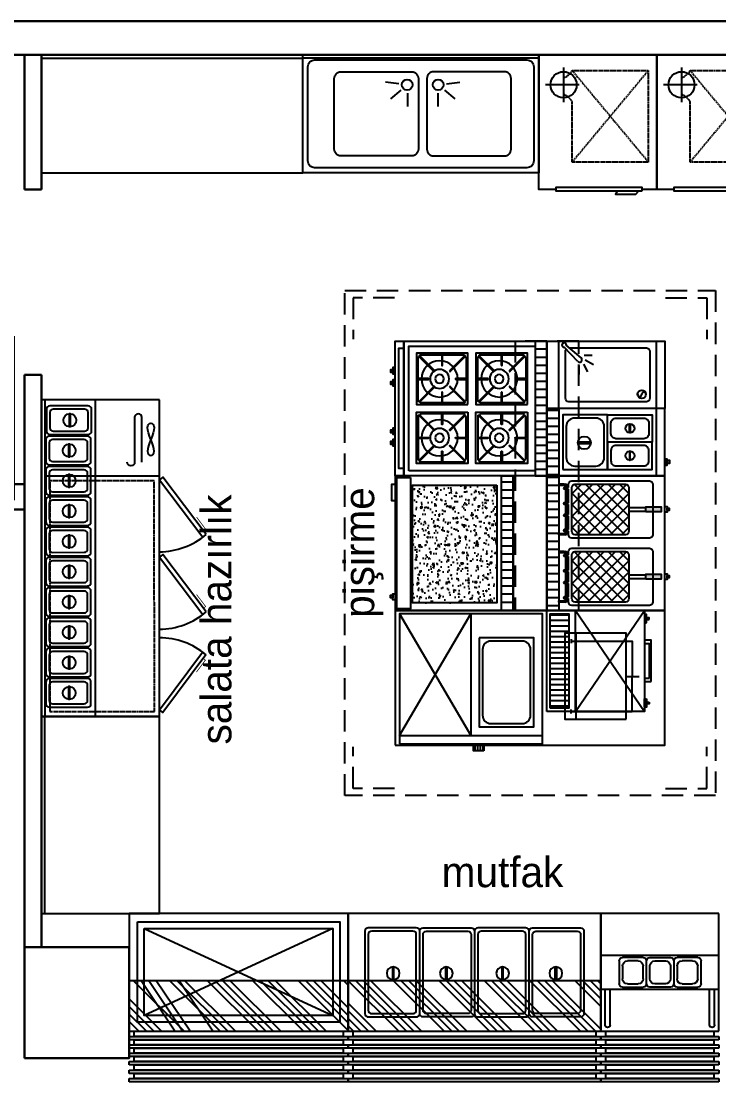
# Model space of a CAD drawing. Header units: centimetres. Extents: x 10321 to 16377, y 5009 to 10690.
# Drawn here: x 15485 to 15899, y 9351 to 9981 of the extents above; entities that cross this region are included whole.
import ezdxf

# ---------------------------------------------------------------- set-up
doc = ezdxf.new("R2010")
doc.units = ezdxf.units.CM
doc.header["$MEASUREMENT"] = 0
doc.linetypes.add('DASHED', pattern=[0.75, 0.5, -0.25])
doc.linetypes.add('HIDDENX2', pattern=[19.05, 12.7, -6.35])
for name, color, linetype in [('CIHAZ', 2, 'Continuous'), ('MUTFAKEKİPMAN', 1, 'Continuous'), ('S2000-002 Çizgi', 7, 'Continuous')]:
    doc.layers.add(name, color=color, linetype=linetype)
doc.layers.add('xxx_Auto_Duvar_Duvar Plan Kesit', color=7, linetype='Continuous', lineweight=30)
doc.styles.add('TAKSİM', font='GOTHIC.TTF', dxfattribs={"height": 20})

# ---------------------------------------------------------------- blocks, each defined once
blk = doc.blocks.new('A$C13F65F0A')
at = {"layer": 'MUTFAKEKİPMAN'}
h = blk.add_hatch(dxfattribs=at)
h.set_pattern_fill('LINE', color=256, scale=0.5, style=0)
h.set_pattern_definition([(360, (-3768.8105, 1300.4031), (5e-16, 1.5875), [])])
h.paths.add_polyline_path([(4.26, 34.64), (4.26, 40.79), (0, 40.79), (0, 34.64)])
for p, q in [((9.26, 84.7), (9.26, 0)), ((9.26, 84.7), (81.36, 42.35)), ((81.36, 84.7), (9.26, 42.5)), ((81.36, 42.5), (9.26, 42.5))]:
    blk.add_line(p, q, dxfattribs=at)
for points in [[(4.26, 84.7), (4.26, 0), (81.36, 0), (81.36, 84.7)], [(0, 34.64), (0, 40.79), (4.26, 40.79), (4.26, 34.64)], [(67.26, 37.5), (14.26, 37.5), (14.26, 5), (67.26, 5)]]:
    blk.add_lwpolyline(points, close=True, dxfattribs=at)
blk.add_lwpolyline([(60.26, 35.5), (21.26, 35.5, 0.414214), (16.26, 30.5), (16.26, 12, 0.414214), (21.26, 7), (60.26, 7, 0.414214), (65.26, 12), (65.26, 30.5, 0.414214)], format="xyb", close=True, dxfattribs=at)
blk = doc.blocks.new('A$C0E67626B')
at = {"layer": 'MUTFAKEKİPMAN'}
h = blk.add_hatch(dxfattribs=at)
h.set_pattern_fill('ANSI31', color=256, scale=1.5, angle=45, style=0)
h.set_pattern_definition([(90, (-2444.461, -5730.0927), (-4.7625, 9e-16), [])])
h.paths.add_polyline_path([(80, 85.92), (80, 92.92), (0, 92.92), (0, 85.92)])
for points in [[(0, 7.92), (80, 7.92), (80, 92.92), (0, 92.92)], [(80, 85.92), (0, 85.92), (0, 92.92), (80, 92.92)], [(3, 10.92), (77, 10.92), (77, 85.92), (3, 85.92)], [(0, 2.92), (80, 2.92), (80, 7.92), (0, 7.92)], [(4.49, 7.92), (75.51, 7.92), (75.51, 4.92), (4.49, 4.92)], [(17.86, 2.92), (21.5, 2.92), (21.5, 1.46), (17.86, 1.46)], [(18.82, 1.46), (20.28, 1.46), (20.28, 0), (18.82, 0)], [(24.71, 2.92), (28.35, 2.92), (28.35, 1.46), (24.71, 1.46)], [(25.67, 1.46), (27.13, 1.46), (27.13, 0), (25.67, 0)], [(53.39, 2.92), (57.03, 2.92), (57.03, 1.46), (53.39, 1.46)], [(54.35, 1.46), (55.81, 1.46), (55.81, 0), (54.35, 0)], [(60.56, 2.92), (64.21, 2.92), (64.21, 1.46), (60.56, 1.46)], [(61.53, 1.46), (62.99, 1.46), (62.99, 0), (61.53, 0)]]:
    blk.add_lwpolyline(points, close=True, dxfattribs=at)
for points in [[(37.77, 81.38), (7.2, 81.38), (7.2, 50.81), (37.77, 50.81), (37.77, 81.38)], [(42.23, 81.38), (72.8, 81.38), (72.8, 50.81), (42.23, 50.81), (42.23, 81.38)], [(37.77, 46), (7.2, 46), (7.2, 15.43), (37.77, 15.43), (37.77, 46)], [(42.23, 46), (72.8, 46), (72.8, 15.43), (42.23, 15.43), (42.23, 46)]]:
    blk.add_lwpolyline(points, dxfattribs=at)
for points in [[(22.22, 80.34), (22.22, 74.26, 0.414214), (22.43, 74.05), (22.54, 74.05, 0.414214), (22.74, 74.26), (22.74, 80.34), (35.08, 80.34, -0.668179), (35.45, 79.44), (26.96, 70.95, 0.810443), (27.38, 70.63), (36.18, 79.43, -0.668179), (36.72, 79.21), (36.72, 66.36), (30.64, 66.36, 0.414214), (30.43, 66.15), (30.43, 66.05, 0.414214), (30.64, 65.84), (36.72, 65.84), (36.72, 53.5, -0.668179), (35.82, 53.13), (27.33, 61.62, 0.810443), (27.01, 61.2), (35.81, 52.4, -0.668179), (35.59, 51.86), (22.74, 51.86), (22.74, 57.94, 0.414214), (22.54, 58.15), (22.43, 58.15, 0.414214), (22.22, 57.94), (22.22, 51.86), (9.88, 51.86, -0.668179), (9.51, 52.76), (18, 61.25, 0.810443), (17.58, 61.57), (8.78, 52.77, -0.668179), (8.25, 52.99), (8.25, 65.84), (14.33, 65.84, 0.414214), (14.54, 66.05), (14.54, 66.15, 0.414214), (14.33, 66.36), (8.25, 66.36), (8.25, 79.21, -0.668179), (8.78, 79.43), (17.58, 70.63, 0.810443), (18, 70.95), (9.51, 79.44, -0.668179), (9.88, 80.34)], [(57.78, 80.34), (57.78, 74.26, -0.414214), (57.57, 74.05), (57.46, 74.05, -0.414214), (57.25, 74.26), (57.25, 80.34), (44.92, 80.34, 0.668179), (44.55, 79.44), (53.04, 70.95, -0.810443), (52.62, 70.63), (43.82, 79.43, 0.668179), (43.28, 79.21), (43.28, 66.36), (49.36, 66.36, -0.414214), (49.57, 66.15), (49.57, 66.05, -0.414214), (49.36, 65.84), (43.28, 65.84), (43.28, 53.5, 0.668179), (44.18, 53.13), (52.67, 61.62, -0.810443), (52.99, 61.2), (44.19, 52.4, 0.668179), (44.41, 51.86), (57.25, 51.86), (57.25, 57.94, -0.414214), (57.46, 58.15), (57.57, 58.15, -0.414214), (57.78, 57.94), (57.78, 51.86), (70.12, 51.86, 0.668179), (70.49, 52.76), (62, 61.25, -0.810443), (62.42, 61.57), (71.22, 52.77, 0.668179), (71.75, 52.99), (71.75, 65.84), (65.67, 65.84, -0.414214), (65.46, 66.05), (65.46, 66.15, -0.414214), (65.67, 66.36), (71.75, 66.36), (71.75, 79.21, 0.668179), (71.22, 79.43), (62.42, 70.63, -0.810443), (62, 70.95), (70.49, 79.44, 0.668179), (70.12, 80.34)], [(22.22, 44.95), (22.22, 38.87, 0.414214), (22.43, 38.66), (22.54, 38.66, 0.414214), (22.74, 38.87), (22.74, 44.95), (35.08, 44.95, -0.668179), (35.45, 44.06), (26.96, 35.56, 0.810443), (27.38, 35.24), (36.18, 44.04, -0.668179), (36.72, 43.82), (36.72, 30.98), (30.64, 30.98, 0.414214), (30.43, 30.77), (30.43, 30.66, 0.414214), (30.64, 30.45), (36.72, 30.45), (36.72, 18.11, -0.668179), (35.82, 17.74), (27.33, 26.23, 0.810443), (27.01, 25.81), (35.81, 17.01, -0.668179), (35.59, 16.48), (22.74, 16.48), (22.74, 22.56, 0.414214), (22.54, 22.77), (22.43, 22.77, 0.414214), (22.22, 22.56), (22.22, 16.48), (9.88, 16.48, -0.668179), (9.51, 17.37), (18, 25.86, 0.810443), (17.58, 26.18), (8.78, 17.39, -0.668179), (8.25, 17.61), (8.25, 30.45), (14.33, 30.45, 0.414214), (14.54, 30.66), (14.54, 30.77, 0.414214), (14.33, 30.98), (8.25, 30.98), (8.25, 43.82, -0.668179), (8.78, 44.04), (17.58, 35.24, 0.810443), (18, 35.56), (9.51, 44.06, -0.668179), (9.88, 44.95)], [(57.78, 44.95), (57.78, 38.87, -0.414214), (57.57, 38.66), (57.46, 38.66, -0.414214), (57.25, 38.87), (57.25, 44.95), (44.92, 44.95, 0.668179), (44.55, 44.06), (53.04, 35.56, -0.810443), (52.62, 35.24), (43.82, 44.04, 0.668179), (43.28, 43.82), (43.28, 30.98), (49.36, 30.98, -0.414214), (49.57, 30.77), (49.57, 30.66, -0.414214), (49.36, 30.45), (43.28, 30.45), (43.28, 18.11, 0.668179), (44.18, 17.74), (52.67, 26.23, -0.810443), (52.99, 25.81), (44.19, 17.01, 0.668179), (44.41, 16.48), (57.25, 16.48), (57.25, 22.56, -0.414214), (57.46, 22.77), (57.57, 22.77, -0.414214), (57.78, 22.56), (57.78, 16.48), (70.12, 16.48, 0.668179), (70.49, 17.37), (62, 25.86, -0.810443), (62.42, 26.18), (71.22, 17.39, 0.668179), (71.75, 17.61), (71.75, 30.45), (65.67, 30.45, -0.414214), (65.46, 30.66), (65.46, 30.77, -0.414214), (65.67, 30.98), (71.75, 30.98), (71.75, 43.82, 0.668179), (71.22, 44.04), (62.42, 35.24, -0.810443), (62, 35.56), (70.49, 44.06, 0.668179), (70.12, 44.95)]]:
    blk.add_lwpolyline(points, format="xyb", close=True, dxfattribs=at)
for centre, radius in [((22.48, 64.61), 10.75), ((22.48, 64.61), 5.66), ((57.52, 64.61), 10.75), ((57.52, 64.61), 5.66), ((22.48, 64.61), 2.6), ((57.52, 64.61), 2.6), ((22.48, 29.23), 10.75), ((57.52, 29.23), 10.75), ((22.48, 29.23), 5.66), ((22.48, 29.23), 2.6), ((57.52, 29.23), 5.66), ((57.52, 29.23), 2.6)]:
    blk.add_circle(centre, radius, dxfattribs=at)
blk = doc.blocks.new('A$C4B81234E')
at = {"layer": 'MUTFAKEKİPMAN'}
h = blk.add_hatch(dxfattribs=at)
h.set_pattern_fill('ANSI31', color=256, scale=1.5, angle=45, style=0)
h.set_pattern_definition([(90, (-3928.432, -4962.946), (-4.7625, 9e-16), [])])
h.paths.add_polyline_path([(40, 65.92), (40, 72.92), (0, 72.92), (0, 65.92)])
blk.add_line((0, 7.92), (40, 7.92), dxfattribs=at)
for points in [[(0, 2.92), (40, 2.92), (40, 72.92), (0, 72.92)], [(0, 72.92), (40, 72.92), (40, 65.92), (0, 65.92)], [(3.75, 63.42), (3.75, 36.92), (36.25, 36.92), (36.25, 63.42)], [(19.93, 46.98), (19.93, 54.48), (19.18, 54.48), (19.18, 46.98)], [(20, 10.42), (20, 36.92), (3.8, 36.92), (3.8, 10.42)], [(20, 10.42), (20, 36.92), (36.2, 36.92), (36.2, 10.42)], [(14.52, 23.95), (9.28, 23.95), (9.28, 23.42), (14.52, 23.42)], [(25.48, 23.95), (30.72, 23.95), (30.72, 23.42), (25.48, 23.42)], [(9.94, 2.92), (6.3, 2.92), (6.3, 1.46), (9.94, 1.46)], [(8.98, 1.46), (7.52, 1.46), (7.52, 0), (8.98, 0)]]:
    blk.add_lwpolyline(points, close=True, dxfattribs=at)
for points in [[(5.75, 56.42), (5.75, 43.92, 0.414214), (10.75, 38.92), (29.25, 38.92, 0.414214), (34.25, 43.92), (34.25, 56.42, 0.414214), (29.25, 61.42), (10.75, 61.42, 0.414214)], [(18, 15.42), (18, 31.92, 0.414214), (15, 34.92), (8.8, 34.92, 0.414214), (5.8, 31.92), (5.8, 15.42, 0.414214), (8.8, 12.42), (15, 12.42, 0.414214)], [(22, 15.42), (22, 31.92, -0.414214), (25, 34.92), (31.2, 34.92, -0.414214), (34.2, 31.92), (34.2, 15.42, -0.414214), (31.2, 12.42), (25, 12.42, -0.414214)]]:
    blk.add_lwpolyline(points, format="xyb", close=True, dxfattribs=at)
for centre, radius in [((19.53, 50.73), 3.82), ((11.9, 23.67), 2.68), ((28.1, 23.67), 2.68)]:
    blk.add_circle(centre, radius, dxfattribs=at)
blk = doc.blocks.new('A$C32612B01')
at = {"layer": 'MUTFAKEKİPMAN'}
h = blk.add_hatch(dxfattribs=at)
h.set_pattern_fill('ANSI31', color=256, scale=1.5, angle=45, style=0)
h.set_pattern_definition([(90, (-3458.603, -4993.7387), (-4.7625, 9e-16), [])])
h.paths.add_polyline_path([(0, 72.62), (0, 65.62), (80, 65.62), (80, 72.62)])
h = blk.add_hatch(color=256, dxfattribs=at)
h.paths.add_polyline_path([(35, 61.8), (35, 62.44), (35, 65.62), (34.36, 65.62), (34.36, 62.44, -0.414214), (33.36, 61.44), (33, 61.44), (33, 60.8), (34, 60.8, 0.414214)])
h.paths.add_polyline_path([(32, 61.44), (24, 61.44), (24, 60.8), (32, 60.8)])
h.paths.add_polyline_path([(23, 61.44), (17, 61.44), (17, 60.8), (23, 60.8)])
h.paths.add_polyline_path([(16, 61.44), (8, 61.44), (8, 60.8), (16, 60.8)])
h.paths.add_polyline_path([(5.64, 62.44), (5.64, 65.62), (5, 65.62), (5, 61.8, 0.414214), (6, 60.8), (6.64, 60.8), (7, 60.8), (7, 61.44), (6.64, 61.44, -0.414214)])
h = blk.add_hatch(color=256, dxfattribs=at)
h.paths.add_polyline_path([(75, 61.8), (75, 62.44), (75, 65.62), (74.36, 65.62), (74.36, 62.44, -0.414214), (73.36, 61.44), (73, 61.44), (73, 60.8), (74, 60.8, 0.414214)])
h.paths.add_polyline_path([(72, 61.44), (64, 61.44), (64, 60.8), (72, 60.8)])
h.paths.add_polyline_path([(63, 61.44), (57, 61.44), (57, 60.8), (63, 60.8)])
h.paths.add_polyline_path([(56, 61.44), (48, 61.44), (48, 60.8), (56, 60.8)])
h.paths.add_polyline_path([(45.64, 62.44), (45.64, 65.62), (45, 65.62), (45, 61.8, 0.414214), (46, 60.8), (46.64, 60.8), (47, 60.8), (47, 61.44), (46.64, 61.44, -0.414214)])
h = blk.add_hatch(dxfattribs=at)
h.set_pattern_fill('ANSI37', color=256, scale=1.5, style=0)
h.set_pattern_definition([(45, (-3527.4763, -4981.5224), (-3.367596, 3.367596), []), (135, (-3527.4763, -4981.5224), (-3.367596, -3.367596), [])])
h.paths.add_polyline_path([(35, 55.84, 0.414214), (33, 57.84), (7, 57.84, 0.414214), (5, 55.84), (5, 26.01, 0.414214), (7, 24.01), (33, 24.01, 0.414214), (35, 26.01)])
h = blk.add_hatch(dxfattribs=at)
h.set_pattern_fill('ANSI37', color=256, scale=1.5, style=0)
h.set_pattern_definition([(45, (-3487.4763, -4981.5224), (-3.367596, 3.367596), []), (135, (-3487.4763, -4981.5224), (-3.367596, -3.367596), [])])
h.paths.add_polyline_path([(75, 55.84, 0.414214), (73, 57.84), (47, 57.84, 0.414214), (45, 55.84), (45, 26.01, 0.414214), (47, 24.01), (73, 24.01, 0.414214), (75, 26.01)])
for points in [[(18.49, 14.01), (21.51, 14.01), (21.51, 4.84), (18.49, 4.84)], [(58.49, 14.01), (61.51, 14.01), (61.51, 4.84), (58.49, 4.84)]]:
    blk.add_hatch(color=256, dxfattribs=at).paths.add_polyline_path(points)
for p, q in [((5, 61.8), (5, 65.62)), ((5, 65.62), (5.64, 65.62)), ((5.64, 65.62), (5.64, 62.44)), ((34.36, 65.62), (34.36, 62.44)), ((35, 65.62), (34.36, 65.62)), ((35, 62.44), (35, 65.62)), ((45, 65.62), (45.64, 65.62)), ((45, 61.8), (45, 65.62)), ((45.64, 65.62), (45.64, 62.44)), ((75, 65.62), (74.36, 65.62)), ((74.36, 65.62), (74.36, 62.44)), ((75, 62.44), (75, 65.62)), ((6.64, 60.8), (6, 60.8)), ((6.64, 61.44), (7, 61.44)), ((7, 60.8), (6.64, 60.8)), ((7, 59.84), (7, 62.32)), ((8, 59.84), (8, 62.32)), ((8, 61.44), (16, 61.44)), ((16, 60.8), (8, 60.8)), ((16, 59.84), (16, 62.32)), ((17, 59.84), (17, 62.32)), ((17, 61.44), (23, 61.44)), ((23, 60.8), (17, 60.8)), ((23, 59.84), (23, 62.32)), ((24, 59.84), (24, 62.32)), ((24, 61.44), (32, 61.44)), ((32, 60.8), (24, 60.8)), ((32, 59.84), (32, 62.32)), ((33, 59.84), (33, 62.32)), ((33, 61.44), (33.36, 61.44)), ((34, 60.8), (33, 60.8)), ((35, 62.44), (35, 61.8)), ((46.64, 60.8), (46, 60.8)), ((46.64, 61.44), (47, 61.44)), ((47, 60.8), (46.64, 60.8)), ((47, 59.84), (47, 62.32)), ((48, 59.84), (48, 62.32)), ((48, 61.44), (56, 61.44)), ((56, 60.8), (48, 60.8)), ((56, 59.84), (56, 62.32)), ((57, 59.84), (57, 62.32)), ((57, 61.44), (63, 61.44)), ((63, 60.8), (57, 60.8)), ((63, 59.84), (63, 62.32)), ((64, 59.84), (64, 62.32)), ((64, 61.44), (72, 61.44)), ((72, 60.8), (64, 60.8)), ((72, 59.84), (72, 62.32)), ((73, 59.84), (73, 62.32)), ((73, 61.44), (73.36, 61.44)), ((74, 60.8), (73, 60.8)), ((75, 62.44), (75, 61.8))]:
    blk.add_line(p, q, dxfattribs=at)
for points in [[(0, 72.62), (80, 72.62), (80, 65.62), (0, 65.62)], [(0, 2.62), (80, 2.62), (80, 72.62), (0, 72.62)], [(19, 24.01), (19, 14.01), (21, 14.01), (21, 24.01)], [(59, 24.01), (59, 14.01), (61, 14.01), (61, 24.01)], [(18.49, 14.01), (21.51, 14.01), (21.51, 4.84), (18.49, 4.84)], [(58.49, 14.01), (61.51, 14.01), (61.51, 4.84), (58.49, 4.84)], [(18.36, 2.62), (21.64, 2.62), (21.64, 1.31), (18.36, 1.31)], [(19.34, 1.31), (20.66, 1.31), (20.66, 0), (19.34, 0)], [(58.36, 2.62), (61.64, 2.62), (61.64, 1.31), (58.36, 1.31)], [(59.34, 1.31), (60.66, 1.31), (60.66, 0), (59.34, 0)]]:
    blk.add_lwpolyline(points, close=True, dxfattribs=at)
for points in [[(29, 9.84), (5, 9.84, -0.414214), (3, 11.84), (3, 57.84, -0.414214), (5, 59.84), (7, 59.84)], [(33, 59.84), (35, 59.84, -0.414214), (37, 57.84), (37, 11.84, -0.414214), (35, 9.84), (29, 9.84)], [(69, 9.84), (45, 9.84, -0.414214), (43, 11.84), (43, 57.84, -0.414214), (45, 59.84), (47, 59.84)], [(73, 59.84), (75, 59.84, -0.414214), (77, 57.84), (77, 11.84, -0.414214), (75, 9.84), (69, 9.84)]]:
    blk.add_lwpolyline(points, format="xyb", dxfattribs=at)
for points in [[(7, 57.84), (33, 57.84, -0.414214), (35, 55.84), (35, 26.01, -0.414214), (33, 24.01), (7, 24.01, -0.414214), (5, 26.01), (5, 55.84, -0.414214)], [(47, 57.84), (73, 57.84, -0.414214), (75, 55.84), (75, 26.01, -0.414214), (73, 24.01), (47, 24.01, -0.414214), (45, 26.01), (45, 55.84, -0.414214)]]:
    blk.add_lwpolyline(points, format="xyb", close=True, dxfattribs=at)
for points in [[(8, 59.84), (16, 59.84)], [(17, 59.84), (23, 59.84)], [(24, 59.84), (32, 59.84)], [(48, 59.84), (56, 59.84)], [(57, 59.84), (63, 59.84)], [(64, 59.84), (72, 59.84)]]:
    blk.add_lwpolyline(points, dxfattribs=at)
for centre, radius, start, end in [((6, 61.8), 1, 180, 270), ((6.64, 62.44), 1, 180, 270), ((7.5, 62.32), 0.5, 0, 180), ((16.5, 62.32), 0.5, 0, 180), ((23.5, 62.32), 0.5, 0, 180), ((32.5, 62.32), 0.5, 0, 180), ((33.36, 62.44), 1, 270, 0), ((34, 61.8), 1, 270, 0), ((46, 61.8), 1, 180, 270), ((46.64, 62.44), 1, 180, 270), ((47.5, 62.32), 0.5, 0, 180), ((56.5, 62.32), 0.5, 0, 180), ((63.5, 62.32), 0.5, 0, 180), ((72.5, 62.32), 0.5, 0, 180), ((73.36, 62.44), 1, 270, 0), ((74, 61.8), 1, 270, 0)]:
    blk.add_arc(centre, radius, start, end, dxfattribs=at)
blk = doc.blocks.new('A$C49294344')
at = {"layer": 'MUTFAKEKİPMAN'}
for p, q in [((27.91, 51.73), (36.31, 59.85)), ((30.08, 49.76), (37.58, 58.49)), ((25.46, 51.14), (20.22, 51.14)), ((26.21, 48.25), (21.72, 45.9)), ((28.78, 47.4), (26.1, 42.37)), ((31.67, 47.93), (31.67, 43.12)), ((0, 5), (40, 5))]:
    blk.add_line(p, q, dxfattribs=at)
for points in [[(0, 70), (40, 70), (40, 0), (0, 0)], [(0, 63), (40, 63), (40, 0), (0, 0)]]:
    blk.add_lwpolyline(points, close=True, dxfattribs=at)
blk.add_lwpolyline([(36, 56.65), (36, 11, -0.414214), (34, 9), (6, 9, -0.414214), (4, 11), (4, 57, -0.414214), (6, 59), (34, 59, -0.145604), (35.09, 58.67)], format="xyb", dxfattribs=at)
blk.add_circle((8.4, 13.7), 2.47, dxfattribs=at)
for centre, radius, start, end in [((37.6, 59.78), 1.3, 268.90069, 177.17764), ((28.92, 50.66), 1.47, 133.11476, 322.3324), ((8.4, 14.94), 1.24, 90, 270), ((8.4, 12.47), 1.24, 270, 90)]:
    blk.add_arc(centre, radius, start, end, dxfattribs=at)
blk = doc.blocks.new('A$C2163674F')
at = {"layer": 'MUTFAKEKİPMAN'}
h = blk.add_hatch(dxfattribs=at)
h.set_pattern_fill('ANSI31', color=256, scale=1.5, angle=45, style=0)
h.set_pattern_definition([(90, (-4825.414, -5279.878), (-4.7625, 9e-16), [])])
h.paths.add_polyline_path([(80, 65.92), (80, 72.92), (0, 72.92), (0, 65.92)])
h = blk.add_hatch(dxfattribs=at)
h.set_pattern_fill('AR-CONC', color=256, scale=0.05, angle=45, style=0)
h.set_pattern_definition([(95, (-2766.7265, -4986.208), (7.004733, 5.877669), [0.9525, -10.4775]), (40, (-2766.7265, -4986.208), (-8.000894, 5.50885), [0.762, -8.382]), (145.451, (-2766.143, -4985.718), (-0.996108, 11.386512), [0.8095, -8.9045]), (91.1842, (-2768.523, -4984.412), (11.070512, 8.09767), [1.42875, -15.71625]), (141.6356, (-2767.6, -4983.737), (-0.354307, 17.141322), [1.21425, -13.35675]), (36.184, (-2768.523, -4984.412), (-0.35428, 17.14132), [1.143, -12.573]), (66, (-2767.1755, -4983.963), (8.976028, 1.744763), [0.9525, -10.4775]), (11, (-2767.1755, -4983.963), (-4.326996, 8.69706), [0.762, -8.382]), (116.4514, (-2766.4275, -4983.817), (4.649002, 10.441823), [0.8095, -8.9045]), (82.5, (-2766.7265, -4986.2078), (-2.8802735, 3.0986707), [0, -8.2804, 0, -8.509, 0, -8.41375]), (52.5, (-2766.7265, -4986.208), (-1.1794864, 5.90435), [0, -4.8514, 0, -8.0899, 0, -3.20675]), (12.5, (-2768.729, -4988.2104), (4.9963932, 4.5913098), [0, -3.175, 0, -9.906, 0, -13.1445]), (2.5, (-2769.627, -4989.1084), (4.338195, 6.1361196), [0, -4.1275, 0, -6.5786, 0, -9.3345])])
h.paths.add_polyline_path([(75.53, 13.21), (75.53, 63.21), (5.53, 63.21), (5.53, 13.21)])
for points in [[(0, 2.92), (80, 2.92), (80, 72.92), (0, 72.92)], [(0, 72.92), (80, 72.92), (80, 65.92), (0, 65.92)], [(5.53, 63.21), (75.53, 63.21), (75.53, 13.21), (5.53, 13.21)], [(1, 11.92), (79, 11.92), (79, 3.92), (1, 3.92)], [(5, 2.92), (15, 2.92), (15, 0.92), (5, 0.92)], [(70.06, 2.92), (73.7, 2.92), (73.7, 1.46), (70.06, 1.46)], [(71.02, 1.46), (72.48, 1.46), (72.48, 0), (71.02, 0)]]:
    blk.add_lwpolyline(points, close=True, dxfattribs=at)
blk = doc.blocks.new('A$C283D3B07')
at = {"layer": 'MUTFAKEKİPMAN'}
h = blk.add_hatch(dxfattribs=at)
h.set_pattern_fill('ANSI31', color=256, angle=135, style=0)
h.set_pattern_definition([(180, (8416.864, -2780.067), (-1e-15, -3.175), [])])
h.paths.add_polyline_path([(13, 58), (2, 58), (2, 2), (13, 2)])
for p, q in [((17, 60), (58, 0)), ((17, 0), (58, 60))]:
    blk.add_line(p, q, dxfattribs=at)
for points in [[(0, 0), (0, 60), (58, 60), (58, 0)], [(2, 2), (2, 58), (13, 58), (13, 2)], [(17, 0), (17, 60), (58, 60), (58, 0)], [(59, 52.53), (59, 57.53), (58, 57.53), (58, 52.53)], [(60.67, 54.53), (60.67, 55.53), (59, 55.53), (59, 54.53)], [(61.81, 17.75), (61.81, 42.25), (58, 42.25), (58, 17.75)], [(60.81, 19.75), (60.81, 40.25), (58, 40.25), (58, 19.75)], [(59, 7.47), (59, 2.47), (58, 2.47), (58, 7.47)], [(60.67, 5.47), (60.67, 4.47), (59, 4.47), (59, 5.47)]]:
    blk.add_lwpolyline(points, close=True, dxfattribs=at)
for points in [[(59, 55.03), (60.67, 55.03)], [(59, 4.97), (60.67, 4.97)]]:
    blk.add_lwpolyline(points, dxfattribs=at)
blk = doc.blocks.new('A$C0BBE3A8D')
at = {"layer": 'MUTFAKEKİPMAN'}
blk.add_lwpolyline([(36.45, 0), (36.45, 51), (0, 51), (0, 0)], close=True, dxfattribs=at)
for points in [[(6.54, 51), (6.54, 0)], [(3.67, 47.54), (3.67, 45.2)], [(3.99, 46.37), (39.91, 46.37), (39.91, 25.5)], [(3.99, 4.63), (39.91, 4.63), (39.91, 25.5)], [(36.55, 25.44), (40.31, 25.44), (44.03, 25.44)], [(3.67, 3.46), (3.67, 5.8)]]:
    blk.add_lwpolyline(points, dxfattribs=at)
blk = doc.blocks.new('188-70-M')
at = {"layer": 'MUTFAKEKİPMAN'}
blk.add_line((47.58, -126.01), (47.58, 61.99), dxfattribs=at)
for points in [[(-48.08, 25.3), (-22.47, 59.53), (-20.42, 57.99), (-46.03, 23.76)], [(-20.42, -126.01), (49.58, -126.01), (49.58, 61.99), (-20.42, 61.99)], [(17.58, 61.99), (17.58, -126.02), (49.58, -126.02), (49.58, 61.99)], [(32.71, 51.77), (32.71, 44.27), (33.46, 44.27), (33.46, 51.77)], [(32.71, 33.77), (32.71, 26.27), (33.46, 26.27), (33.46, 33.77)], [(32.71, 15.77), (32.71, 8.27), (33.46, 8.27), (33.46, 15.77)], [(-48.23, -0.07), (-22.46, -34.18), (-20.42, -32.64), (-46.19, 1.48)], [(32.71, -2.23), (32.71, -9.73), (33.46, -9.73), (33.46, -2.23)], [(32.71, -20.23), (32.71, -27.73), (33.46, -27.73), (33.46, -20.23)], [(32.71, -38.23), (32.71, -45.73), (33.46, -45.73), (33.46, -38.23)], [(-48.23, -46.05), (-22.46, -80.16), (-20.42, -78.61), (-46.19, -44.5)], [(32.71, -56.23), (32.71, -63.73), (33.46, -63.73), (33.46, -56.23)], [(32.71, -74.23), (32.71, -81.73), (33.46, -81.73), (33.46, -74.23)], [(-17.39, -109.57), (-17.22, -108.11), (-16.77, -106.41), (-16.12, -104.55), (-15.39, -102.6), (-14.65, -100.65), (-14.01, -98.79), (-13.56, -97.09), (-13.39, -95.63), (-13.56, -94.48), (-14.01, -93.67), (-14.65, -93.18), (-15.39, -93.01), (-16.12, -93.18), (-16.77, -93.67), (-17.22, -94.48), (-17.39, -95.63), (-17.22, -97.09), (-16.77, -98.79), (-16.12, -100.65), (-15.39, -102.6), (-14.65, -104.55), (-14.01, -106.41), (-13.56, -108.11), (-13.39, -109.57), (-13.56, -110.72), (-14.01, -111.53), (-14.65, -112.02), (-15.39, -112.19), (-16.12, -112.02), (-16.77, -111.53), (-17.22, -110.72)], [(32.71, -92.23), (32.71, -99.73), (33.46, -99.73), (33.46, -92.23)], [(32.32, -110.23), (32.32, -117.73), (33.07, -117.73), (33.07, -110.23)]]:
    blk.add_lwpolyline(points, close=True, dxfattribs=at)
at = {"layer": 'MUTFAKEKİPMAN', "linetype": 'DASHED'}
blk.add_lwpolyline([(44.58, -78.01), (44.58, 58.99), (-17.42, 58.99), (-17.42, -78.01)], close=True, dxfattribs=at)
at = {"layer": 'MUTFAKEKİPMAN'}
for points in [[(20.18, 54.48), (20.18, 41.48, 0.414214), (22.18, 39.48), (44.98, 39.48, 0.414214), (46.98, 41.48), (46.98, 54.48, 0.414214), (44.98, 56.48), (22.18, 56.48, 0.414214)], [(22.18, 52.48), (22.18, 43.48, 0.414214), (24.18, 41.48), (42.98, 41.48, 0.414214), (44.98, 43.48), (44.98, 52.48, 0.414214), (42.98, 54.48), (24.18, 54.48, 0.414214)], [(20.18, 36.48), (20.18, 23.48, 0.414214), (22.18, 21.48), (44.98, 21.48, 0.414214), (46.98, 23.48), (46.98, 36.48, 0.414214), (44.98, 38.48), (22.18, 38.48, 0.414214)], [(22.18, 34.48), (22.18, 25.48, 0.414214), (24.18, 23.48), (42.98, 23.48, 0.414214), (44.98, 25.48), (44.98, 34.48, 0.414214), (42.98, 36.48), (24.18, 36.48, 0.414214)], [(20.18, 18.48), (20.18, 5.48, 0.414214), (22.18, 3.48), (44.98, 3.48, 0.414214), (46.98, 5.48), (46.98, 18.48, 0.414214), (44.98, 20.48), (22.18, 20.48, 0.414214)], [(22.18, 16.48), (22.18, 7.48, 0.414214), (24.18, 5.48), (42.98, 5.48, 0.414214), (44.98, 7.48), (44.98, 16.48, 0.414214), (42.98, 18.48), (24.18, 18.48, 0.414214)], [(20.18, 0.48), (20.18, -12.52, 0.414214), (22.18, -14.52), (44.98, -14.52, 0.414214), (46.98, -12.52), (46.98, 0.48, 0.414214), (44.98, 2.48), (22.18, 2.48, 0.414214)], [(22.18, -1.52), (22.18, -10.52, 0.414214), (24.18, -12.52), (42.98, -12.52, 0.414214), (44.98, -10.52), (44.98, -1.52, 0.414214), (42.98, 0.48), (24.18, 0.48, 0.414214)], [(20.18, -17.52), (20.18, -30.52, 0.414214), (22.18, -32.52), (44.98, -32.52, 0.414214), (46.98, -30.52), (46.98, -17.52, 0.414214), (44.98, -15.52), (22.18, -15.52, 0.414214)], [(22.18, -19.52), (22.18, -28.52, 0.414214), (24.18, -30.52), (42.98, -30.52, 0.414214), (44.98, -28.52), (44.98, -19.52, 0.414214), (42.98, -17.52), (24.18, -17.52, 0.414214)], [(20.18, -35.52), (20.18, -48.52, 0.414214), (22.18, -50.52), (44.98, -50.52, 0.414214), (46.98, -48.52), (46.98, -35.52, 0.414214), (44.98, -33.52), (22.18, -33.52, 0.414214)], [(22.18, -37.52), (22.18, -46.52, 0.414214), (24.18, -48.52), (42.98, -48.52, 0.414214), (44.98, -46.52), (44.98, -37.52, 0.414214), (42.98, -35.52), (24.18, -35.52, 0.414214)], [(20.18, -53.52), (20.18, -66.52, 0.414214), (22.18, -68.52), (44.98, -68.52, 0.414214), (46.98, -66.52), (46.98, -53.52, 0.414214), (44.98, -51.52), (22.18, -51.52, 0.414214)], [(22.18, -55.52), (22.18, -64.52, 0.414214), (24.18, -66.52), (42.98, -66.52, 0.414214), (44.98, -64.52), (44.98, -55.52, 0.414214), (42.98, -53.52), (24.18, -53.52, 0.414214)], [(20.18, -71.52), (20.18, -84.52, 0.414214), (22.18, -86.52), (44.98, -86.52, 0.414214), (46.98, -84.52), (46.98, -71.52, 0.414214), (44.98, -69.52), (22.18, -69.52, 0.414214)], [(22.18, -73.52), (22.18, -82.52, 0.414214), (24.18, -84.52), (42.98, -84.52, 0.414214), (44.98, -82.52), (44.98, -73.52, 0.414214), (42.98, -71.52), (24.18, -71.52, 0.414214)], [(20.18, -89.52), (20.18, -102.52, 0.414214), (22.18, -104.52), (44.98, -104.52, 0.414214), (46.98, -102.52), (46.98, -89.52, 0.414214), (44.98, -87.52), (22.18, -87.52, 0.414214)], [(22.18, -91.52), (22.18, -100.52, 0.414214), (24.18, -102.52), (42.98, -102.52, 0.414214), (44.98, -100.52), (44.98, -91.52, 0.414214), (42.98, -89.52), (24.18, -89.52, 0.414214)], [(19.79, -107.52), (19.79, -120.52, 0.414214), (21.79, -122.52), (44.59, -122.52, 0.414214), (46.59, -120.52), (46.59, -107.52, 0.414214), (44.59, -105.52), (21.79, -105.52, 0.414214)], [(21.79, -109.52), (21.79, -118.52, 0.414214), (23.79, -120.52), (42.59, -120.52, 0.414214), (44.59, -118.52), (44.59, -109.52, 0.414214), (42.59, -107.52), (23.79, -107.52, 0.414214)]]:
    blk.add_lwpolyline(points, format="xyb", close=True, dxfattribs=at)
at = {"layer": 'MUTFAKEKİPMAN', "const_width": 0.428}
for points in [[(-46.4, 27.55), (-47.72, 28.54), (-43.49, 34.19), (-42.41, 35.64)], [(-46.54, -2.32), (-47.86, -3.31), (-43.6, -8.95), (-42.51, -10.39)], [(-46.54, -48.29), (-47.86, -49.29), (-43.6, -54.92), (-42.51, -56.37)]]:
    blk.add_lwpolyline(points, dxfattribs=at)
at = {"layer": 'MUTFAKEKİPMAN'}
blk.add_lwpolyline([(47.58, -81.01), (-20.42, -81.01)], dxfattribs=at)
for points in [[(-5.74, -115.68), (-5.74, -89.01, -1), (-1.39, -89.01)], [(-10.08, -89.01), (-10.08, -115.68, 1), (-5.74, -115.68)]]:
    blk.add_lwpolyline(points, format="xyb", dxfattribs=at)
for centre in [(33.11, 48.02), (33.11, 30.02), (33.11, 12.02), (33.11, -5.98), (33.11, -23.98), (33.11, -41.98), (33.11, -59.98), (33.11, -77.98), (33.11, -95.98), (32.72, -113.98)]:
    blk.add_circle(centre, 3.82, dxfattribs=at)
for centre, start, end in [((-20.42, 57.99), 229.75503, 270), ((-20.42, -32.64), 90, 130.50921), ((-20.42, -78.61), 90, 130.50921)]:
    blk.add_arc(centre, 42.75, start, end, dxfattribs=at)
blk = doc.blocks.new('A$C734D7A9C')
at = {"layer": 'CIHAZ', "color": 1}
for p, q in [((14.73, 75.33), (14.73, 54.78)), ((24.09, 65.06), (3.98, 65.06))]:
    blk.add_line(p, q, dxfattribs=at)
at = {"layer": 'CIHAZ', "color": 5, "linetype": 'DASHED'}
blk.add_line((65.01, 73.52), (19.82, 19.15), dxfattribs=at)
at = {"layer": 'CIHAZ', "color": 5}
for points in [[(61.2, 1.82), (10.36, 1.82), (10.36, 4.32), (61.2, 4.32)], [(59.2, 1.82), (46.6, 1.82), (45.6, 0), (57.6, 0)]]:
    blk.add_lwpolyline(points, close=True, dxfattribs=at)
at = {"layer": 'CIHAZ', "color": 1}
blk.add_circle((14.73, 65.06), 7.76, dxfattribs=at)
at = {"layer": 'MUTFAKEKİPMAN', "linetype": 'DASHED'}
for p, q in [((19.82, 73.52), (65.01, 73.52)), ((65.01, 73.52), (65.01, 19.15)), ((19.82, 19.15), (19.82, 54.92)), ((65.01, 19.15), (19.82, 19.15))]:
    blk.add_line(p, q, dxfattribs=at)
at = {"layer": 'MUTFAKEKİPMAN', "color": 5, "linetype": 'DASHED'}
blk.add_line((19.82, 73.52), (65.01, 19.15), dxfattribs=at)
at = {"layer": 'MUTFAKEKİPMAN'}
blk.add_lwpolyline([(10.36, 2.81), (0, 2.81), (0, 82.81), (70, 82.81), (70, 2.81), (61.2, 2.81)], dxfattribs=at)
at = {"layer": 'MUTFAKEKİPMAN', "linetype": 'DASHED'}
for centre, radius, start, end in [((11.6, 78.09), 9.4, 291.20794, 330.95663), ((11, 49.89), 10.16, 29.6907, 66.77515)]:
    blk.add_arc(centre, radius, start, end, dxfattribs=at)
blk = doc.blocks.new('A$C7BAC4B5C')
at = {"layer": 'MUTFAKEKİPMAN'}
for p, q in [((0, 100), (150, 100)), ((0, 30), (0, 100)), ((150, 100), (150, 30)), ((0, 58.27), (1.73, 60)), ((0, 31.33), (28.67, 60)), ((0, 53.78), (6.22, 60)), ((0, 49.29), (10.71, 60)), ((0, 44.8), (15.2, 60)), ((0, 60), (150, 60)), ((0, 30), (0, 60)), ((3.16, 30), (33.16, 60)), ((7.65, 30), (37.65, 60)), ((12.14, 30), (42.14, 60)), ((25.62, 30), (55.62, 60)), ((30.11, 30), (60.11, 60)), ((34.6, 30), (64.6, 60)), ((39.09, 30), (69.09, 60)), ((52.56, 30), (82.56, 60)), ((57.05, 30), (87.05, 60)), ((61.54, 30), (91.54, 60)), ((66.03, 30), (96.03, 60)), ((79.5, 30), (109.5, 60)), ((83.99, 30), (113.99, 60)), ((88.48, 30), (118.48, 60)), ((92.97, 30), (122.97, 60)), ((106.44, 30), (136.44, 60)), ((110.93, 30), (140.93, 60)), ((115.42, 30), (145.42, 60)), ((119.91, 30), (149.91, 60)), ((150, 60), (150, 30)), ((133.38, 30), (150, 46.62)), ((137.87, 30), (150, 42.13)), ((142.36, 30), (150, 37.64)), ((146.85, 30), (150, 33.15)), ((150, 30), (0, 30)), ((150, 30), (0, 30)), ((150, 27), (0, 27)), ((0, 27), (0, 25)), ((147, 30), (3, 30)), ((3, 30), (3, 27)), ((3, 27), (147, 27)), ((147, 27), (147, 30)), ((150, 25), (150, 27)), ((0, 25), (150, 25)), ((150, 22), (0, 22)), ((0, 22), (0, 20)), ((0, 20), (150, 20)), ((147, 25), (3, 25)), ((3, 25), (3, 22)), ((3, 22), (147, 22)), ((147, 20), (3, 20)), ((3, 20), (3, 17)), ((147, 22), (147, 25)), ((147, 17), (147, 20)), ((150, 20), (150, 22)), ((150, 17), (0, 17)), ((0, 17), (0, 15)), ((0, 15), (150, 15)), ((3, 17), (147, 17)), ((147, 15), (3, 15)), ((3, 15), (3, 12)), ((147, 15), (3, 15)), ((3, 15), (3, 12)), ((147, 15), (3, 15)), ((3, 15), (3, 12)), ((147, 12), (147, 15)), ((147, 12), (147, 15)), ((147, 12), (147, 15)), ((150, 15), (150, 17)), ((150, 12), (0, 12)), ((0, 12), (0, 10)), ((0, 10), (150, 10)), ((150, 7), (0, 7)), ((0, 7), (0, 5)), ((3, 12), (147, 12)), ((3, 12), (147, 12)), ((3, 12), (147, 12)), ((147, 10), (3, 10)), ((3, 10), (3, 7)), ((147, 10), (3, 10)), ((3, 10), (3, 7)), ((3, 7), (147, 7)), ((3, 7), (147, 7)), ((147, 7), (147, 10)), ((147, 7), (147, 10)), ((150, 10), (150, 12)), ((150, 5), (150, 7)), ((0, 5), (150, 5)), ((150, 2), (0, 2)), ((0, 2), (0, 0)), ((0, 0), (150, 0)), ((147, 5), (3, 5)), ((3, 5), (3, 2)), ((3, 2), (147, 2)), ((147, 2), (147, 5)), ((150, 0), (150, 2))]:
    blk.add_line(p, q, dxfattribs=at)
for points in [[(10, 89.5), (10, 40.5, 0.414214), (12, 38.5), (40.5, 38.5, 0.414214), (42.5, 40.5), (42.5, 89.5, 0.414214), (40.5, 91.5), (12, 91.5, 0.414214)], [(12, 87.5), (12, 42.5, 0.414214), (14, 40.5), (38.5, 40.5, 0.414214), (40.5, 42.5), (40.5, 87.5, 0.414214), (38.5, 89.5), (14, 89.5, 0.414214)], [(75, 89.5), (75, 40.5, -0.414214), (73, 38.5), (44.5, 38.5, -0.414214), (42.5, 40.5), (42.5, 89.5, -0.414214), (44.5, 91.5), (73, 91.5, -0.414214)], [(73, 87.5), (73, 42.5, -0.414214), (71, 40.5), (46.5, 40.5, -0.414214), (44.5, 42.5), (44.5, 87.5, -0.414214), (46.5, 89.5), (71, 89.5, -0.414214)], [(75, 89.5), (75, 40.5, 0.414214), (77, 38.5), (105.5, 38.5, 0.414214), (107.5, 40.5), (107.5, 89.5, 0.414214), (105.5, 91.5), (77, 91.5, 0.414214)], [(77, 87.5), (77, 42.5, 0.414214), (79, 40.5), (103.5, 40.5, 0.414214), (105.5, 42.5), (105.5, 87.5, 0.414214), (103.5, 89.5), (79, 89.5, 0.414214)], [(140, 89.5), (140, 40.5, -0.414214), (138, 38.5), (109.5, 38.5, -0.414214), (107.5, 40.5), (107.5, 89.5, -0.414214), (109.5, 91.5), (138, 91.5, -0.414214)], [(138, 87.5), (138, 42.5, -0.414214), (136, 40.5), (111.5, 40.5, -0.414214), (109.5, 42.5), (109.5, 87.5, -0.414214), (111.5, 89.5), (136, 89.5, -0.414214)]]:
    blk.add_lwpolyline(points, format="xyb", close=True, dxfattribs=at)
for points in [[(26.32, 68.18), (26.32, 60.68), (27.07, 60.68), (27.07, 68.18)], [(58.68, 68.18), (58.68, 60.68), (57.93, 60.68), (57.93, 68.18)], [(91.32, 68.18), (91.32, 60.68), (92.07, 60.68), (92.07, 68.18)], [(123.68, 68.18), (123.68, 60.68), (122.93, 60.68), (122.93, 68.18)]]:
    blk.add_lwpolyline(points, close=True, dxfattribs=at)
for centre in [(26.72, 64.43), (58.28, 64.43), (91.72, 64.43), (123.28, 64.43)]:
    blk.add_circle(centre, 3.82, dxfattribs=at)
blk = doc.blocks.new('A$C070C6F28')
at = {"layer": 'MUTFAKEKİPMAN'}
for p, q in [((0, 100), (70, 100)), ((0, 30), (0, 100)), ((70, 100), (70, 30)), ((0, 55), (0, 75)), ((0, 75), (70, 75)), ((10.5, 58.2), (10.5, 71.8)), ((12.5, 73.8), (24.7, 73.8)), ((15.5, 71.8), (21.7, 71.8)), ((26.7, 71.8), (26.7, 58.2)), ((26.7, 71.8), (26.7, 58.2)), ((40.9, 73.8), (28.7, 73.8)), ((37.9, 71.8), (31.7, 71.8)), ((42.9, 58.2), (42.9, 71.8)), ((42.9, 58.2), (42.9, 71.8)), ((44.9, 73.8), (57.1, 73.8)), ((47.9, 71.8), (54.1, 71.8)), ((59.1, 71.8), (59.1, 58.2)), ((70, 75), (70, 55)), ((12.5, 61.2), (12.5, 68.8)), ((24.7, 68.8), (24.7, 61.2)), ((28.7, 68.8), (28.7, 61.2)), ((40.9, 61.2), (40.9, 68.8)), ((44.9, 61.2), (44.9, 68.8)), ((57.1, 68.8), (57.1, 61.2)), ((21.7, 58.2), (15.5, 58.2)), ((31.7, 58.2), (37.9, 58.2)), ((54.1, 58.2), (47.9, 58.2)), ((70, 55), (0, 55)), ((2.48, 33.75), (2.48, 55)), ((5.51, 33.75), (5.51, 55)), ((24.7, 56.2), (12.5, 56.2)), ((28.7, 56.2), (40.9, 56.2)), ((57.1, 56.2), (44.9, 56.2)), ((64.49, 33.75), (64.49, 55)), ((67.52, 33.75), (67.52, 55)), ((70, 30), (0, 30)), ((70, 27), (0, 27)), ((0, 27), (0, 25)), ((67, 30), (3, 30)), ((3, 30), (3, 27)), ((3, 27), (67, 27)), ((67, 27), (67, 30)), ((70, 25), (70, 27)), ((0, 25), (70, 25)), ((70, 22), (0, 22)), ((0, 22), (0, 20)), ((0, 20), (70, 20)), ((67, 25), (3, 25)), ((3, 25), (3, 22)), ((3, 22), (67, 22)), ((67, 20), (3, 20)), ((3, 20), (3, 17)), ((67, 22), (67, 25)), ((67, 17), (67, 20)), ((70, 20), (70, 22)), ((70, 17), (0, 17)), ((0, 17), (0, 15)), ((0, 15), (70, 15)), ((3, 17), (67, 17)), ((67, 15), (3, 15)), ((3, 15), (3, 12)), ((67, 15), (3, 15)), ((3, 15), (3, 12)), ((67, 15), (3, 15)), ((3, 15), (3, 12)), ((67, 12), (67, 15)), ((67, 12), (67, 15)), ((67, 12), (67, 15)), ((70, 15), (70, 17)), ((70, 12), (0, 12)), ((0, 12), (0, 10)), ((0, 10), (70, 10)), ((70, 7), (0, 7)), ((0, 7), (0, 5)), ((3, 12), (67, 12)), ((3, 12), (67, 12)), ((3, 12), (67, 12)), ((67, 10), (3, 10)), ((3, 10), (3, 7)), ((67, 10), (3, 10)), ((3, 10), (3, 7)), ((3, 7), (67, 7)), ((3, 7), (67, 7)), ((67, 7), (67, 10)), ((67, 7), (67, 10)), ((70, 10), (70, 12)), ((70, 5), (70, 7)), ((0, 5), (70, 5)), ((70, 2), (0, 2)), ((0, 2), (0, 0)), ((0, 0), (70, 0)), ((67, 5), (3, 5)), ((3, 5), (3, 2)), ((3, 2), (67, 2)), ((67, 2), (67, 5)), ((70, 0), (70, 2))]:
    blk.add_line(p, q, dxfattribs=at)
for centre, radius, start, end in [((12.5, 71.8), 2, 90, 180), ((15.5, 68.8), 3, 90, 180), ((21.7, 68.8), 3, 0, 90), ((24.7, 71.8), 2, 360, 90), ((28.7, 71.8), 2, 90, 180), ((31.7, 68.8), 3, 90, 180), ((37.9, 68.8), 3, 0, 90), ((40.9, 71.8), 2, 0, 90), ((44.9, 71.8), 2, 90, 180), ((47.9, 68.8), 3, 90, 180), ((54.1, 68.8), 3, 0, 90), ((57.1, 71.8), 2, 0, 90), ((12.5, 58.2), 2, 180, 270), ((15.5, 61.2), 3, 180, 270), ((21.7, 61.2), 3, 270, 360), ((24.7, 58.2), 2, 270, 0), ((28.7, 58.2), 2, 180, 270), ((31.7, 61.2), 3, 180, 270), ((37.9, 61.2), 3, 270, 0), ((40.9, 58.2), 2, 270, 0), ((44.9, 58.2), 2, 180, 270), ((47.9, 61.2), 3, 180, 270), ((54.1, 61.2), 3, 270, 0), ((57.1, 58.2), 2, 270, 0), ((4, 33.75), 1.51, 180, 0), ((66, 33.75), 1.51, 180, 0), ((66, 33.75), 1.51, 180, 0)]:
    blk.add_arc(centre, radius, start, end, dxfattribs=at)
blk = doc.blocks.new('A$C1D59753D')
at = {"layer": 'MUTFAKEKİPMAN'}
for p, q in [((0, 100), (130, 100)), ((0, 30), (0, 100)), ((130, 100), (130, 30)), ((0, 43.94), (16.06, 60)), ((0, 39.45), (20.55, 60)), ((0, 34.96), (25.04, 60)), ((0, 57.41), (2.59, 60)), ((0, 30.47), (29.53, 60)), ((0, 60), (130, 60)), ((0, 30), (0, 60)), ((13, 30), (43, 60)), ((17.49, 30), (47.49, 60)), ((21.98, 30), (51.98, 60)), ((26.47, 30), (56.47, 60)), ((39.94, 30), (69.94, 60)), ((44.43, 30), (74.43, 60)), ((48.92, 30), (78.92, 60)), ((53.41, 30), (83.41, 60)), ((66.88, 30), (96.88, 60)), ((71.37, 30), (101.37, 60)), ((75.86, 30), (105.86, 60)), ((80.35, 30), (100.35, 60)), ((93.82, 30), (113.82, 60)), ((97.29, 30), (127.29, 60)), ((98.31, 30), (118.31, 60)), ((102.8, 30), (122.8, 60)), ((130, 60), (130, 30)), ((110.76, 30), (130, 49.24)), ((115.25, 30), (130, 44.75)), ((119.74, 30), (130, 40.26)), ((124.23, 30), (130, 35.77)), ((130, 30), (0, 30)), ((130, 30), (0, 30)), ((130, 27), (0, 27)), ((0, 27), (0, 25)), ((127, 30), (3, 30)), ((3, 30), (3, 27)), ((3, 27), (127, 27)), ((127, 27), (127, 30)), ((130, 25), (130, 27)), ((0, 25), (130, 25)), ((130, 22), (0, 22)), ((0, 22), (0, 20)), ((0, 20), (130, 20)), ((127, 25), (3, 25)), ((3, 25), (3, 22)), ((3, 22), (127, 22)), ((127, 20), (3, 20)), ((3, 20), (3, 17)), ((127, 22), (127, 25)), ((127, 17), (127, 20)), ((130, 20), (130, 22)), ((130, 17), (0, 17)), ((0, 17), (0, 15)), ((0, 15), (130, 15)), ((3, 17), (127, 17)), ((127, 15), (3, 15)), ((3, 15), (3, 12)), ((127, 15), (3, 15)), ((3, 15), (3, 12)), ((127, 15), (3, 15)), ((3, 15), (3, 12)), ((127, 12), (127, 15)), ((127, 12), (127, 15)), ((127, 12), (127, 15)), ((130, 15), (130, 17)), ((130, 12), (0, 12)), ((0, 12), (0, 10)), ((0, 10), (130, 10)), ((130, 7), (0, 7)), ((0, 7), (0, 5)), ((3, 12), (127, 12)), ((3, 12), (127, 12)), ((3, 12), (127, 12)), ((127, 10), (3, 10)), ((3, 10), (3, 7)), ((127, 10), (3, 10)), ((3, 10), (3, 7)), ((3, 7), (127, 7)), ((3, 7), (127, 7)), ((127, 7), (127, 10)), ((127, 7), (127, 10)), ((130, 10), (130, 12)), ((130, 5), (130, 7)), ((0, 5), (130, 5)), ((130, 2), (0, 2)), ((0, 2), (0, 0)), ((0, 0), (130, 0)), ((127, 5), (3, 5)), ((3, 5), (3, 2)), ((3, 2), (127, 2)), ((127, 2), (127, 5)), ((130, 0), (130, 2))]:
    blk.add_line(p, q, dxfattribs=at)
blk = doc.blocks.new('ertye')
at = {"color": 7}
for points in [[(5347.75, 6526.92), (5431.84, 6478.37), (5383.29, 6394.28)], [(5346.78, 6525.24), (5429.19, 6477.66), (5381.61, 6395.25)]]:
    blk.add_lwpolyline(points, dxfattribs=at)
blk.add_arc((5431.84, 6478.37), 97.1, 150, 240, dxfattribs=at)

msp = doc.modelspace()

# ---------------------------------------------------------------- linework, layer by layer
at = {"layer": 'MUTFAKEKİPMAN'}
for p, q in [((15708.84, 9943.3), (15701.03, 9944.42)), ((15737.15, 9943.3), (15744.97, 9944.42)), ((15710.07, 9939.49), (15703.97, 9934.49)), ((15713.98, 9937.83), (15713.98, 9929.94)), ((15732.02, 9937.83), (15732.02, 9929.94)), ((15735.92, 9939.49), (15742.02, 9934.49)), ((15669.74, 9441.54), (15557.74, 9390.01)), ((15557.74, 9441.54), (15669.74, 9390.01))]:
    msp.add_line(p, q, dxfattribs=at)
for points in [[(15651.89, 9890.54), (15651.89, 9960.54), (15496.74, 9960.54), (15496.74, 9890.54)], [(15651.89, 9958.54), (15651.89, 9960.54), (15496.74, 9960.54), (15496.74, 9958.54)], [(15791.89, 9890.54), (15651.89, 9890.54), (15651.89, 9960.54), (15791.89, 9960.54)], [(15791.89, 9958.54), (15651.89, 9958.54), (15651.89, 9960.54), (15791.89, 9960.54)], [(15776.75, 9630.54), (15796.75, 9630.54), (15796.75, 9710.54), (15776.75, 9710.54)], [(15706.75, 9550.54), (15866.75, 9550.54), (15866.75, 9630.54), (15706.75, 9630.54)], [(15566.76, 9567.54), (15496.74, 9567.54), (15496.74, 9450.54), (15566.76, 9450.54)], [(15498.76, 9567.54), (15496.74, 9567.54), (15496.74, 9450.54), (15498.76, 9450.54)], [(15553.74, 9445.54), (15673.74, 9445.54), (15673.74, 9386.01), (15553.74, 9386.01)], [(15557.74, 9441.54), (15669.74, 9441.54), (15669.74, 9390.01), (15557.74, 9390.01)]]:
    msp.add_lwpolyline(points, close=True, dxfattribs=at)
for points in [[(15784.89, 9893.54), (15658.89, 9893.54, -0.414214), (15654.89, 9897.54), (15654.89, 9953.54, -0.414214), (15658.89, 9957.54), (15784.89, 9957.54, -0.414214), (15788.89, 9953.54), (15788.89, 9897.54, -0.414214)], [(15716.5, 9900.54), (15674.5, 9900.54, -0.414214), (15670.5, 9904.54), (15670.5, 9946.54, -0.414214), (15674.5, 9950.54), (15716.5, 9950.54, -0.414214), (15720.5, 9946.54), (15720.5, 9904.54, -0.414214)], [(15729.5, 9900.54), (15771.5, 9900.54, 0.414214), (15775.5, 9904.54), (15775.5, 9946.54, 0.414214), (15771.5, 9950.54), (15729.5, 9950.54, 0.414214), (15725.5, 9946.54), (15725.5, 9904.54, 0.414214)]]:
    msp.add_lwpolyline(points, format="xyb", close=True, dxfattribs=at)
at = {"layer": 'MUTFAKEKİPMAN', "linetype": 'HIDDENX2'}
for points in [[(15676.75, 9820.54), (15896.75, 9820.54), (15896.75, 9520.54), (15676.75, 9520.54)], [(15815.62, 9630.54), (15815.62, 9790.54), (15777.87, 9790.54), (15777.87, 9630.54)]]:
    msp.add_lwpolyline(points, close=True, dxfattribs=at)
for points in [[(15706.33, 9816.25), (15681.75, 9816.25), (15681.75, 9791.67)], [(15867.17, 9816.25), (15891.75, 9816.25), (15891.75, 9791.67)], [(15706.33, 9524.84), (15681.75, 9524.84), (15681.75, 9549.42)], [(15867.17, 9524.84), (15891.75, 9524.84), (15891.75, 9549.42)]]:
    msp.add_lwpolyline(points, dxfattribs=at)
at = {"layer": 'MUTFAKEKİPMAN'}
for centre in [(15713.78, 9942.8), (15732.21, 9942.8)]:
    msp.add_circle(centre, 3.19, dxfattribs=at)
at = {"layer": 'xxx_Auto_Duvar_Duvar Plan Kesit', "lineweight": 30}
for p, q in [((14651.74, 9980.54), (16096.74, 9980.54)), ((14651.74, 9960.54), (16076.74, 9960.54)), ((15486.74, 9880.54), (15486.74, 9960.54)), ((15496.74, 9880.54), (15496.74, 9960.54)), ((15496.74, 9880.54), (15496.74, 9960.54)), ((15496.74, 9880.54), (15486.74, 9880.54)), ((15486.74, 9430.54), (15486.74, 9770.54)), ((15486.74, 9770.54), (15496.74, 9770.54)), ((15496.74, 9430.54), (15496.74, 9770.54)), ((15094.74, 9705.54), (15486.74, 9705.54)), ((15084.74, 9690.54), (15486.74, 9690.54))]:
    msp.add_line(p, q, dxfattribs=at)
msp.add_lwpolyline([(15486.74, 9364.54), (15548.74, 9364.54), (15548.74, 9430.54), (15486.74, 9430.54)], close=True, dxfattribs=at)

# ---------------------------------------------------------------- block references
at = {"layer": 'MUTFAKEKİPMAN'}
for name, p in [('A$C734D7A9C', (15791.89, 9877.73)), ('A$C734D7A9C', (15861.89, 9877.73)), ('A$C283D3B07', (15796.75, 9570.54)), ('A$C0BBE3A8D', (15807.38, 9565.94))]:
    msp.add_blockref(name, p, dxfattribs=at)
for name, p, rotation in [('A$C49294344', (15866.75, 9750.54), 90), ('188-70-M', (15546.32, 9629.53), 180.0050464991256), ('A$C4B81234E', (15869.66, 9710.54), 90), ('A$C2163674F', (15703.83, 9710.54), 270), ('A$C32612B01', (15869.37, 9630.54), 90), ('A$C13F65F0A', (15794.03, 9547.06), 90)]:
    msp.add_blockref(name, p, dxfattribs=dict(at, rotation=rotation))
at = {"layer": 'MUTFAKEKİPMAN', "xscale": -1}
for name, p in [('A$C1D59753D', (15678.74, 9350.54)), ('A$C7BAC4B5C', (15828.74, 9350.54)), ('A$C070C6F28', (15898.74, 9350.54))]:
    msp.add_blockref(name, p, dxfattribs=at)
at = {"layer": 'S2000-002 Çizgi', "xscale": -1, "rotation": 270}
msp.add_blockref('A$C0E67626B', (15703.83, 9710.54), dxfattribs=at)
at = {"layer": 'xxx_Auto_Duvar_Duvar Plan Kesit', "lineweight": 30, "xscale": -1, "rotation": 150.0000000000874}
msp.add_blockref('ertye', (14015.49, 18022.63), dxfattribs=at)

# ---------------------------------------------------------------- texts
at = {"style": 'TAKSİM'}
for s, p in [('pişirme', (15694.24, 9626.12)), ('salata hazırlık', (15609.47, 9550.91))]:
    msp.add_text(s, height=18, rotation=90, dxfattribs=at).set_placement(p)
msp.add_text('mutfak', height=18, dxfattribs=at).set_placement((15734.27, 9466.15))

doc.saveas('drawing.dxf')
